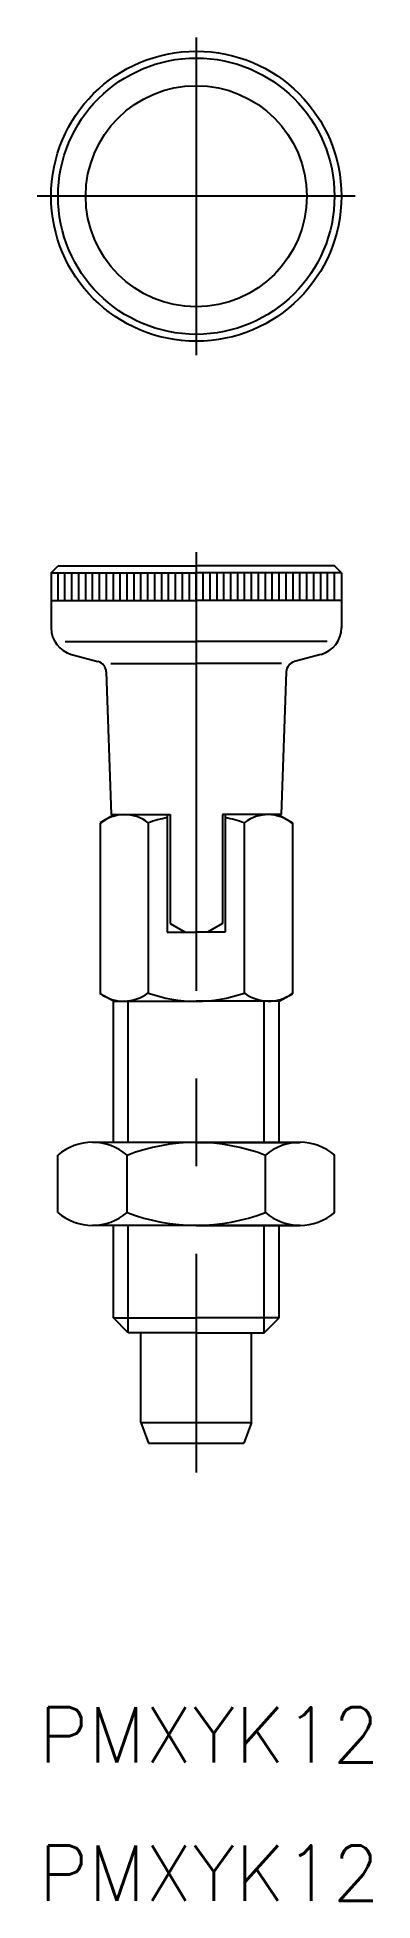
# Model space of a CAD drawing. Extents: x -36 to -12, y -36 to 99.
import ezdxf

# ---------------------------------------------------------------- set-up
doc = ezdxf.new("R2010")
doc.units = 0
doc.linetypes.add('CENTER', pattern=[50.8, 31.75, -6.35, 6.35, -6.35])
doc.layers.get('0').update_dxf_attribs({"linetype": 'CONTINUOUS'})
doc.layers.add('CENTER', color=1, linetype='CENTER')
doc.styles.get("Standard").update_dxf_attribs({"font": 'txt.shx'})

msp = doc.modelspace()

# ---------------------------------------------------------------- linework, layer by layer
for p, q in [((-35.22, 59.92), (-34.72, 60.42)), ((-35.22, 59.92), (-35.22, 55.95)), ((-35.22, 59.92), (-24.72, 59.92)), ((-34.72, 60.42), (-24.72, 60.42)), ((-34.72, 57.92), (-34.72, 59.92)), ((-34.22, 57.92), (-34.22, 59.92)), ((-33.72, 57.92), (-33.72, 59.92)), ((-33.22, 57.92), (-33.22, 59.92)), ((-32.72, 57.92), (-32.72, 59.92)), ((-32.22, 57.92), (-32.22, 59.92)), ((-31.72, 57.92), (-31.72, 59.92)), ((-31.22, 57.92), (-31.22, 59.92)), ((-30.72, 57.92), (-30.72, 59.92)), ((-30.22, 57.92), (-30.22, 59.92)), ((-29.72, 57.92), (-29.72, 59.92)), ((-29.22, 57.92), (-29.22, 59.92)), ((-28.72, 57.92), (-28.72, 59.92)), ((-28.22, 57.92), (-28.22, 59.92)), ((-27.72, 57.92), (-27.72, 59.92)), ((-27.22, 57.92), (-27.22, 59.92)), ((-26.72, 57.92), (-26.72, 59.92)), ((-26.22, 57.92), (-26.22, 59.92)), ((-25.72, 57.92), (-25.72, 59.92)), ((-25.22, 57.92), (-25.22, 59.92)), ((-14.72, 60.42), (-24.72, 60.42)), ((-14.22, 59.92), (-24.72, 59.92)), ((-24.72, 57.92), (-24.72, 59.92)), ((-24.22, 57.92), (-24.22, 59.92)), ((-23.72, 57.92), (-23.72, 59.92)), ((-23.22, 57.92), (-23.22, 59.92)), ((-22.72, 57.92), (-22.72, 59.92)), ((-22.22, 57.92), (-22.22, 59.92)), ((-21.72, 57.92), (-21.72, 59.92)), ((-21.22, 57.92), (-21.22, 59.92)), ((-20.72, 57.92), (-20.72, 59.92)), ((-20.22, 57.92), (-20.22, 59.92)), ((-19.72, 57.92), (-19.72, 59.92)), ((-19.22, 57.92), (-19.22, 59.92)), ((-18.72, 57.92), (-18.72, 59.92)), ((-18.22, 57.92), (-18.22, 59.92)), ((-17.72, 57.92), (-17.72, 59.92)), ((-17.22, 57.92), (-17.22, 59.92)), ((-16.72, 57.92), (-16.72, 59.92)), ((-16.22, 57.92), (-16.22, 59.92)), ((-15.72, 57.92), (-15.72, 59.92)), ((-15.22, 57.92), (-15.22, 59.92)), ((-14.22, 59.92), (-14.72, 60.42)), ((-14.72, 57.92), (-14.72, 59.92)), ((-14.22, 59.92), (-14.22, 55.95)), ((-35.22, 57.92), (-24.72, 57.92)), ((-14.22, 57.92), (-24.72, 57.92)), ((-34.2, 54.96), (-24.72, 54.96)), ((-33.74, 54.02), (-31.83, 53.51)), ((-15.24, 54.96), (-24.72, 54.96)), ((-15.7, 54.02), (-17.62, 53.51)), ((-31.23, 52.76), (-30.87, 42.42)), ((-30.9, 53.35), (-24.72, 53.35)), ((-18.55, 53.35), (-24.72, 53.35)), ((-18.21, 52.76), (-18.57, 42.42)), ((-30.65, 42.42), (-31.67, 41.82)), ((-31.67, 41.82), (-31.67, 29.46)), ((-30.87, 42.42), (-30.62, 42.42)), ((-30.65, 42.42), (-26.82, 42.42)), ((-28.2, 41.82), (-28.2, 29.51)), ((-26.82, 42.42), (-26.82, 33.92)), ((-26.82, 42.42), (-26.62, 42.42)), ((-26.62, 42.42), (-26.62, 34.55)), ((-22.82, 42.42), (-22.82, 34.55)), ((-22.62, 42.42), (-22.82, 42.42)), ((-22.62, 42.42), (-22.62, 33.92)), ((-18.8, 42.42), (-22.62, 42.42)), ((-21.25, 41.82), (-21.25, 29.51)), ((-18.57, 42.42), (-18.82, 42.42)), ((-18.8, 42.42), (-17.77, 41.82)), ((-17.77, 41.82), (-17.77, 29.46)), ((-26.82, 33.92), (-24.72, 33.92)), ((-26.62, 34.55), (-25.52, 33.92)), ((-22.62, 33.92), (-24.72, 33.92)), ((-22.82, 34.55), (-23.92, 33.92)), ((-30.72, 28.92), (-31.67, 29.46)), ((-30.72, 28.92), (-24.72, 28.92)), ((-30.72, 18.69), (-30.72, 28.91)), ((-18.72, 28.92), (-24.72, 28.92)), ((-18.72, 28.92), (-17.77, 29.46)), ((-18.72, 18.69), (-18.72, 28.91)), ((-34.74, 13.62), (-34.74, 17.76)), ((-17.21, 18.69), (-32.23, 18.69)), ((-29.73, 13.62), (-29.73, 17.76)), ((-24.72, 18.69), (-17.21, 18.69)), ((-19.71, 13.62), (-19.71, 17.76)), ((-19.71, 17.76), (-19.71, 17.76)), ((-14.71, 13.62), (-14.71, 17.76)), ((-19.71, 13.62), (-19.71, 13.62)), ((-17.21, 12.69), (-32.23, 12.69)), ((-30.72, 5.99), (-30.72, 12.69)), ((-24.72, 12.69), (-17.21, 12.69)), ((-18.72, 5.99), (-18.72, 12.69)), ((-30.72, 5.99), (-24.72, 5.99)), ((-29.65, 4.91), (-30.72, 5.99)), ((-18.72, 5.99), (-24.72, 5.99)), ((-19.8, 4.91), (-18.72, 5.99)), ((-24.72, 4.91), (-29.65, 4.91)), ((-28.72, -1.59), (-28.72, 4.91)), ((-24.72, 4.91), (-19.8, 4.91)), ((-20.72, -1.59), (-20.72, 4.91)), ((-28.72, -1.59), (-20.72, -1.59)), ((-28.18, -3.09), (-21.27, -3.09))]:
    msp.add_line(p, q)
at = {"color": 3}
for p, q in [((-29.65, 18.69), (-29.65, 28.92)), ((-19.8, 18.69), (-19.8, 28.92)), ((-29.65, 4.91), (-29.65, 12.69)), ((-19.8, 4.91), (-19.8, 12.69))]:
    msp.add_line(p, q, dxfattribs=at)
at = {"color": 7, "linetype": 'CONTINUOUS'}
for p, q in [((-28.72, -1.59), (-28.18, -3.09)), ((-20.72, -1.59), (-21.27, -3.09))]:
    msp.add_line(p, q, dxfattribs=at)
for radius in [10.5, 10, 8]:
    msp.add_circle((-24.72, 87.19), radius)
for centre, radius, start, end in [((-33.22, 55.95), 2, 180, 255), ((-16.22, 55.95), 2, 285, 0), ((-32.03, 52.73), 0.8, 2, 75), ((-17.41, 52.73), 0.8, 105, 178), ((-29.9, 39.68), 2.74, 51.4664, 130.2277), ((-24.72, 31.99), 10.43, 101.6211, 109.4712), ((-24.72, 31.99), 10.43, 70.5288, 78.3789), ((-19.54, 39.68), 2.74, 49.7723, 128.5336), ((-29.97, 31.84), 2.92, 234.3231, 307.2509), ((-24.72, 39.34), 10.43, 250.5288, 270), ((-24.72, 39.34), 10.43, 270, 289.4712), ((-19.48, 31.84), 2.92, 232.7491, 305.6769), ((-32.23, 14.87), 3.83, 49.1176, 130.8824), ((-24.72, 4.79), 13.9, 68.8872, 111.1128), ((-17.21, 14.87), 3.83, 49.1176, 130.8824), ((-32.23, 16.52), 3.83, 229.1176, 310.8824), ((-24.72, 26.59), 13.9, 248.8872, 291.1128), ((-17.21, 16.52), 3.83, 229.1176, 310.8824)]:
    msp.add_arc(centre, radius, start, end)
at = {"layer": 'CENTER', "color": 1, "linetype": 'CENTER'}
for p, q in [((-24.72, 98.69), (-24.72, 75.69)), ((-13.22, 87.19), (-36.22, 87.19)), ((-24.72, 61.42), (-24.72, -5.19))]:
    msp.add_line(p, q, dxfattribs=at)

# ---------------------------------------------------------------- texts
for p in [(-36.13, -26.2), (-36.13, -36.2)]:
    msp.add_text('PMXYK12', height=4).set_placement(p)

doc.saveas('drawing.dxf')
